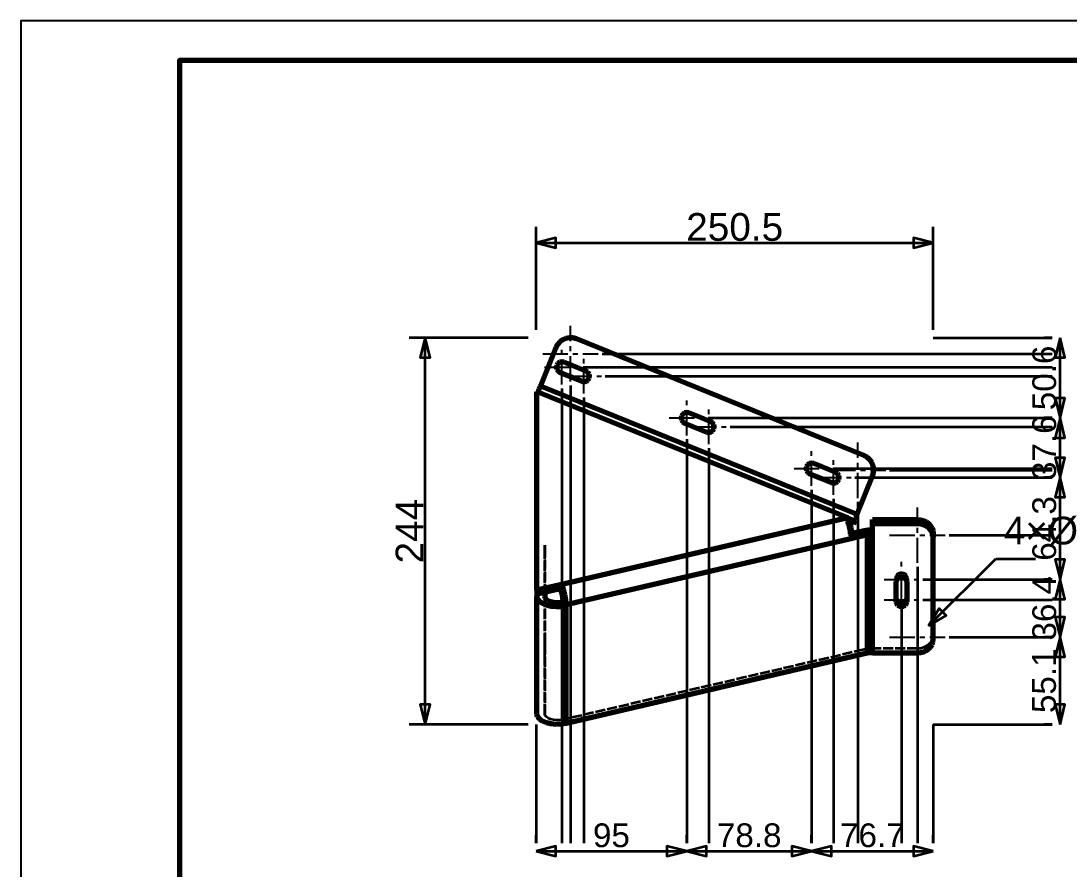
# Model space of a CAD drawing. Header units: millimetres. Extents: x 0 to 420, y 0 to 297.
# Drawn here: x 0 to 132.2, y 189.9 to 297 of the extents above; entities that cross this region are included whole.
import ezdxf
from ezdxf.enums import TextEntityAlignment as Align

# ---------------------------------------------------------------- set-up
doc = ezdxf.new("R2010")
doc.units = ezdxf.units.MM
doc.linetypes.add('CENTER', pattern=[5.08, 3.175, -0.635, 0.635, -0.635])
doc.linetypes.add('DASHED', pattern=[1.524, 1.27, -0.254])
doc.styles.add('GOST', font='Arial')

msp = doc.modelspace()

# ---------------------------------------------------------------- linework, layer by layer
at = {"color": 7, "lineweight": 35}
for p, q in [((65, 258), (65, 271)), ((115.1, 258), (115.1, 271)), ((65, 269), (115.1, 269)), ((64, 257), (49, 257)), ((51, 208.21), (51, 257)), ((115.1, 257), (130.1, 257)), ((130.1, 257), (129.1, 257)), ((131.1, 246.89), (131.1, 257)), ((73.33, 255), (130.1, 255)), ((70.95, 253.29), (130.1, 253.29)), ((73.73, 252.16), (130.1, 252.16)), ((68.25, 250.59), (68.25, 193.21)), ((69.33, 251), (69.33, 193.21)), ((71.03, 249.46), (71.03, 193.21)), ((86.7, 246.89), (130.1, 246.89)), ((130.1, 246.89), (129.1, 246.89)), ((130.1, 246.89), (129.1, 246.89)), ((131.1, 239.37), (131.1, 246.89)), ((89.48, 245.76), (130.1, 245.76)), ((84, 244.19), (84, 193.21)), ((86.78, 243.06), (86.78, 193.21)), ((102.45, 240.5), (130.1, 240.5)), ((105.23, 239.37), (130.1, 239.37)), ((109.6, 240.28), (130.1, 240.28)), ((130.1, 239.37), (129.1, 239.37)), ((130.1, 239.37), (129.1, 239.37)), ((131.1, 226.51), (131.1, 239.37)), ((99.75, 237.8), (99.75, 193.21)), ((102.53, 236.67), (102.53, 193.21)), ((105.6, 236.28), (105.6, 193.21)), ((117.1, 232.08), (130.1, 232.08)), ((114.51, 220.64), (123, 229.12)), ((123, 229.12), (128, 229.12)), ((113.1, 228.08), (113.1, 193.21)), ((113.8, 226.51), (130.1, 226.51)), ((130.1, 226.51), (129.1, 226.51)), ((130.1, 226.51), (129.1, 226.51)), ((131.1, 219.22), (131.1, 226.51)), ((111.1, 223.81), (111.1, 193.21)), ((113.8, 223.94), (130.1, 223.94)), ((111.1, 221.24), (111.1, 193.21)), ((117.1, 219.22), (130.1, 219.22)), ((130.1, 219.22), (129.1, 219.22)), ((130.1, 219.22), (129.1, 219.22)), ((131.1, 208.21), (131.1, 219.22)), ((113.1, 215.22), (113.1, 193.21)), ((64, 208.21), (49, 208.21)), ((65, 208.21), (65, 193.21)), ((115.1, 208.21), (115.1, 193.21)), ((115.1, 208.21), (130.1, 208.21)), ((130.1, 208.21), (129.1, 208.21)), ((65, 193.21), (65, 194.21)), ((84, 193.21), (84, 194.21)), ((84, 193.21), (84, 194.21)), ((99.75, 193.21), (99.75, 194.21)), ((99.75, 193.21), (99.75, 194.21)), ((115.1, 193.21), (115.1, 194.21)), ((65, 192.21), (84, 192.21)), ((84, 192.21), (99.75, 192.21)), ((99.75, 192.21), (115.1, 192.21))]:
    msp.add_line(p, q, dxfattribs=at)
at = {"color": 4, "linetype": 'CENTER', "lineweight": 25}
for p, q in [((69.33, 251.5), (69.33, 258.5)), ((68.25, 251.09), (68.25, 255.49)), ((65.83, 255), (72.83, 255)), ((71.03, 249.96), (71.03, 254.36)), ((66.05, 253.29), (70.45, 253.29)), ((68.83, 252.16), (73.23, 252.16)), ((84, 244.69), (84, 249.09)), ((86.78, 243.56), (86.78, 247.96)), ((81.8, 246.89), (86.2, 246.89)), ((84.58, 245.76), (88.98, 245.76)), ((105.6, 236.78), (105.6, 243.78)), ((99.75, 238.3), (99.75, 242.7)), ((102.53, 237.17), (102.53, 241.57)), ((97.55, 240.5), (101.95, 240.5)), ((100.33, 239.37), (104.73, 239.37)), ((102.1, 240.28), (109.1, 240.28)), ((113.1, 228.58), (113.1, 235.58)), ((109.6, 232.08), (116.6, 232.08)), ((111.1, 224.31), (111.1, 228.71)), ((108.9, 226.51), (113.3, 226.51)), ((111.1, 221.74), (111.1, 226.14)), ((108.9, 223.94), (113.3, 223.94)), ((113.1, 215.72), (113.1, 222.72)), ((109.6, 219.22), (116.6, 219.22))]:
    msp.add_line(p, q, dxfattribs=at)
at = {"color": 1, "lineweight": 70}
for p, q in [((68.35, 256.75), (67.99, 256.49)), ((68.76, 256.92), (68.35, 256.75)), ((69.21, 257), (68.76, 256.92)), ((69.65, 256.98), (69.21, 257)), ((70.08, 256.86), (69.65, 256.98)), ((106.35, 242.14), (70.08, 256.86)), ((67.48, 255.76), (65.53, 250.96)), ((67.69, 256.15), (67.48, 255.76)), ((67.99, 256.49), (67.69, 256.15)), ((67.98, 253.93), (67.75, 253.78)), ((68.24, 253.99), (67.98, 253.93)), ((68.51, 253.93), (68.24, 253.99)), ((71.29, 252.81), (68.51, 253.93)), ((67.6, 253.55), (67.55, 253.28)), ((67.55, 253.28), (67.6, 253.01)), ((67.75, 253.78), (67.6, 253.55)), ((67.6, 253.01), (67.76, 252.79)), ((67.76, 252.79), (67.99, 252.64)), ((67.99, 252.64), (70.77, 251.51)), ((71.52, 252.66), (71.29, 252.81)), ((71.67, 252.43), (71.52, 252.66)), ((70.77, 251.51), (71.03, 251.46)), ((71.03, 251.46), (71.3, 251.51)), ((71.3, 251.51), (71.53, 251.67)), ((71.53, 251.67), (71.68, 251.89)), ((71.73, 252.16), (71.67, 252.43)), ((71.68, 251.89), (71.73, 252.16)), ((65.1, 225.13), (65.1, 250.2)), ((65.21, 250.16), (65.1, 250.2)), ((65.23, 250.21), (65.21, 250.16)), ((104.34, 234.27), (65.21, 250.16)), ((65.25, 250.26), (65.23, 250.21)), ((65.27, 250.31), (65.25, 250.26)), ((65.29, 250.37), (65.27, 250.31)), ((65.31, 250.43), (65.29, 250.37)), ((65.34, 250.48), (65.31, 250.43)), ((65.36, 250.54), (65.34, 250.48)), ((65.38, 250.6), (65.36, 250.54)), ((65.41, 250.66), (65.38, 250.6)), ((65.43, 250.72), (65.41, 250.66)), ((65.46, 250.78), (65.43, 250.72)), ((65.48, 250.84), (65.46, 250.78)), ((65.51, 250.9), (65.48, 250.84)), ((65.53, 250.96), (65.51, 250.9)), ((65.53, 250.96), (105.51, 234.73)), ((65.1, 249.89), (65, 249.65)), ((65, 249.65), (65.1, 249.61)), ((83.5, 247.38), (83.35, 247.15)), ((83.73, 247.54), (83.5, 247.38)), ((84, 247.59), (83.73, 247.54)), ((84.26, 247.54), (84, 247.59)), ((87.04, 246.41), (84.26, 247.54)), ((83.35, 247.15), (83.3, 246.89)), ((83.3, 246.89), (83.36, 246.62)), ((83.36, 246.62), (83.51, 246.39)), ((83.51, 246.39), (83.74, 246.24)), ((83.74, 246.24), (86.52, 245.11)), ((87.27, 246.26), (87.04, 246.41)), ((87.43, 246.04), (87.27, 246.26)), ((87.48, 245.77), (87.43, 246.04)), ((86.52, 245.11), (86.79, 245.06)), ((86.79, 245.06), (87.05, 245.12)), ((87.05, 245.12), (87.28, 245.27)), ((87.28, 245.27), (87.43, 245.5)), ((87.43, 245.5), (87.48, 245.77)), ((106.75, 241.92), (106.35, 242.14)), ((99.1, 240.76), (99.05, 240.49)), ((99.25, 240.99), (99.1, 240.76)), ((99.48, 241.14), (99.25, 240.99)), ((99.75, 241.2), (99.48, 241.14)), ((100.02, 241.15), (99.75, 241.2)), ((102.8, 240.02), (100.02, 241.15)), ((107.08, 241.63), (106.75, 241.92)), ((107.34, 241.26), (107.08, 241.63)), ((107.52, 240.85), (107.34, 241.26)), ((107.6, 240.41), (107.52, 240.85)), ((99.05, 240.49), (99.11, 240.22)), ((99.11, 240.22), (99.26, 240)), ((99.26, 240), (99.49, 239.85)), ((99.49, 239.85), (102.27, 238.72)), ((103.02, 239.87), (102.8, 240.02)), ((103.18, 239.64), (103.02, 239.87)), ((103.23, 239.37), (103.18, 239.64)), ((103.18, 239.11), (103.23, 239.37)), ((105.51, 234.73), (107.45, 239.53)), ((107.45, 239.53), (107.57, 239.96)), ((107.57, 239.96), (107.6, 240.41)), ((102.27, 238.72), (102.54, 238.67)), ((102.54, 238.67), (102.8, 238.72)), ((102.8, 238.72), (103.03, 238.88)), ((103.03, 238.88), (103.18, 239.11)), ((104.34, 234.27), (68.23, 225.86)), ((104.56, 233.67), (104.34, 234.27)), ((104.34, 234.27), (105.18, 233.93)), ((105.25, 234.09), (105.22, 234.03)), ((105.27, 234.14), (105.25, 234.09)), ((105.29, 234.2), (105.27, 234.14)), ((105.31, 234.26), (105.29, 234.2)), ((105.34, 234.31), (105.31, 234.26)), ((105.36, 234.37), (105.34, 234.31)), ((105.38, 234.43), (105.36, 234.37)), ((105.41, 234.49), (105.38, 234.43)), ((105.43, 234.55), (105.41, 234.49)), ((105.46, 234.61), (105.43, 234.55)), ((105.48, 234.67), (105.46, 234.61)), ((105.51, 234.73), (105.48, 234.67)), ((104.73, 233.01), (104.56, 233.67)), ((104.59, 233.58), (104.98, 233.42)), ((104.84, 232.35), (104.73, 233.01)), ((105.18, 233.93), (104.98, 233.42)), ((105.2, 233.98), (105.18, 233.93)), ((105.22, 234.03), (105.2, 233.98)), ((106.9, 232.74), (106.37, 232.65)), ((107.44, 232.77), (106.9, 232.74)), ((107.44, 233.54), (107.44, 234.05)), ((107.44, 234.05), (113.1, 234.05)), ((107.44, 232.25), (107.44, 233.54)), ((113.1, 233.54), (107.44, 233.54)), ((113.1, 234.05), (113.49, 234.02)), ((113.1, 233.54), (113.1, 234.05)), ((113.49, 233.51), (113.1, 233.54)), ((113.49, 234.02), (113.86, 233.92)), ((113.86, 233.41), (113.49, 233.51)), ((113.86, 233.92), (114.21, 233.76)), ((114.21, 233.25), (113.86, 233.41)), ((114.21, 233.76), (114.51, 233.55)), ((114.51, 233.04), (114.21, 233.25)), ((114.51, 233.55), (114.76, 233.29)), ((114.76, 232.78), (114.51, 233.04)), ((114.76, 233.29), (114.95, 233)), ((114.95, 232.48), (114.76, 232.78)), ((114.95, 233), (115.06, 232.67)), ((68.77, 223.32), (104.87, 231.73)), ((106.37, 232.65), (104.84, 232.29)), ((104.87, 231.73), (104.84, 232.35)), ((104.87, 231.73), (106.78, 232.18)), ((106.78, 232.18), (107.11, 232.23)), ((106.78, 232.18), (106.78, 217.18)), ((107.11, 232.23), (107.44, 232.25)), ((107.44, 217.25), (107.44, 232.25)), ((115.06, 232.16), (114.95, 232.48)), ((115.06, 232.67), (115.1, 232.34)), ((115.1, 231.82), (115.06, 232.16)), ((115.1, 232.34), (115.1, 231.82)), ((115.1, 218.97), (115.1, 231.82)), ((110.45, 226.48), (110.4, 226.25)), ((110.4, 226.25), (110.4, 223.68)), ((110.6, 226.68), (110.45, 226.48)), ((110.83, 226.81), (110.6, 226.68)), ((111.1, 226.85), (110.83, 226.81)), ((111.37, 226.81), (111.1, 226.85)), ((111.59, 226.68), (111.37, 226.81)), ((111.74, 226.48), (111.59, 226.68)), ((111.8, 226.25), (111.74, 226.48)), ((111.8, 223.68), (111.8, 226.25)), ((68.23, 225.86), (65.1, 225.13)), ((65.1, 224.67), (68.03, 225.35)), ((65.1, 225.13), (65.1, 224.67)), ((66.1, 224.9), (66.1, 224.37)), ((68.03, 225.35), (68.23, 225.86)), ((68.03, 225.35), (68.16, 224.98)), ((68.16, 224.98), (68.27, 224.58)), ((68.46, 225.25), (68.23, 225.86)), ((68.63, 224.6), (68.46, 225.25)), ((65.1, 224.67), (65.1, 224.37)), ((65.1, 209.54), (65.1, 224.37)), ((65.12, 224.21), (65.1, 224.37)), ((65.18, 224.04), (65.12, 224.21)), ((65.28, 223.88), (65.18, 224.04)), ((65.42, 223.73), (65.28, 223.88)), ((65.79, 223.46), (65.42, 223.73)), ((66.15, 224.17), (66.1, 224.37)), ((66.29, 223.98), (66.15, 224.17)), ((66.53, 223.81), (66.29, 223.98)), ((66.83, 223.68), (66.53, 223.81)), ((67.19, 223.59), (66.83, 223.68)), ((67.58, 223.55), (67.19, 223.59)), ((67.98, 223.56), (67.58, 223.55)), ((68.36, 223.62), (67.98, 223.56)), ((68.27, 224.58), (68.34, 224.17)), ((68.34, 224.17), (68.36, 223.79)), ((68.36, 223.79), (68.36, 223.62)), ((68.77, 223.15), (68.36, 223.62)), ((68.73, 223.94), (68.63, 224.6)), ((68.77, 223.32), (68.73, 223.94)), ((110.45, 223.97), (110.4, 224.2)), ((110.4, 223.68), (110.45, 223.45)), ((110.6, 223.77), (110.45, 223.97)), ((110.83, 223.64), (110.6, 223.77)), ((111.1, 223.6), (110.83, 223.64)), ((111.37, 223.64), (111.1, 223.6)), ((111.59, 223.77), (111.37, 223.64)), ((111.74, 223.97), (111.59, 223.77)), ((111.8, 224.2), (111.74, 223.97)), ((111.74, 223.45), (111.8, 223.68)), ((66.29, 223.25), (65.79, 223.46)), ((66.87, 223.1), (66.29, 223.25)), ((67.51, 223.04), (66.87, 223.1)), ((68.15, 223.05), (67.51, 223.04)), ((68.77, 223.15), (68.15, 223.05)), ((68.77, 223.15), (68.77, 223.32)), ((68.77, 208.32), (68.77, 223.15)), ((110.45, 223.45), (110.6, 223.26)), ((110.6, 223.26), (110.83, 223.13)), ((110.83, 223.13), (111.1, 223.08)), ((111.1, 223.08), (111.37, 223.13)), ((111.37, 223.13), (111.59, 223.26)), ((111.59, 223.26), (111.74, 223.45)), ((65.1, 218.63), (65.1, 218.63)), ((114.76, 218.01), (114.95, 218.31)), ((114.95, 218.31), (115.06, 218.63)), ((115.06, 218.63), (115.1, 218.97)), ((65.1, 217.23), (65.1, 217.23)), ((106.78, 217.18), (68.77, 208.32)), ((107.11, 217.23), (106.78, 217.18)), ((107.44, 217.25), (107.11, 217.23)), ((107.44, 217.25), (113.1, 217.25)), ((113.1, 217.25), (113.49, 217.29)), ((113.49, 217.29), (113.86, 217.38)), ((113.86, 217.38), (114.21, 217.54)), ((114.21, 217.54), (114.51, 217.75)), ((114.51, 217.75), (114.76, 218.01)), ((65.12, 209.38), (65.1, 209.54)), ((65.18, 209.21), (65.12, 209.38)), ((65.28, 209.05), (65.18, 209.21)), ((65.42, 208.9), (65.28, 209.05)), ((65.79, 208.63), (65.42, 208.9)), ((66.29, 208.42), (65.79, 208.63)), ((66.87, 208.27), (66.29, 208.42)), ((67.51, 208.21), (66.87, 208.27)), ((68.15, 208.22), (67.51, 208.21)), ((68.77, 208.32), (68.15, 208.22))]:
    msp.add_line(p, q, dxfattribs=at)
at = {"color": 5, "linetype": 'DASHED', "lineweight": 35}
for p, q in [((67.99, 256.49), (68.35, 256.75)), ((68.35, 256.75), (68.76, 256.92)), ((68.76, 256.92), (69.21, 257)), ((69.21, 257), (69.65, 256.98)), ((69.65, 256.98), (70.08, 256.86)), ((70.08, 256.86), (106.35, 242.14)), ((67.48, 255.76), (65.53, 250.96)), ((67.48, 255.76), (67.69, 256.15)), ((67.69, 256.15), (67.99, 256.49)), ((67.75, 253.78), (67.98, 253.93)), ((67.98, 253.93), (68.24, 253.99)), ((68.24, 253.99), (68.51, 253.93)), ((68.51, 253.93), (71.29, 252.81)), ((67.55, 253.28), (67.6, 253.55)), ((67.6, 253.01), (67.55, 253.28)), ((67.6, 253.55), (67.75, 253.78)), ((67.76, 252.79), (67.6, 253.01)), ((67.99, 252.64), (67.76, 252.79)), ((70.77, 251.51), (67.99, 252.64)), ((71.29, 252.81), (71.52, 252.66)), ((71.52, 252.66), (71.67, 252.43)), ((71.03, 251.46), (70.77, 251.51)), ((71.3, 251.51), (71.03, 251.46)), ((71.53, 251.67), (71.3, 251.51)), ((71.68, 251.89), (71.53, 251.67)), ((71.67, 252.43), (71.73, 252.16)), ((71.73, 252.16), (71.68, 251.89)), ((65.1, 250.2), (65.1, 249.89)), ((65.1, 249.89), (65.21, 250.16)), ((65.1, 249.91), (65.14, 250)), ((65.14, 250), (65.18, 250.09)), ((65.18, 250.09), (65.22, 250.18)), ((65.22, 250.18), (65.25, 250.27)), ((65.25, 250.27), (65.29, 250.37)), ((65.29, 250.37), (65.33, 250.47)), ((65.33, 250.47), (65.37, 250.56)), ((65.37, 250.56), (65.41, 250.66)), ((65.41, 250.66), (65.45, 250.76)), ((65.45, 250.76), (65.49, 250.86)), ((65.49, 250.86), (65.53, 250.96)), ((65, 249.65), (65.03, 249.73)), ((65.03, 249.73), (65.07, 249.82)), ((65.07, 249.82), (65.1, 249.91)), ((65.1, 249.89), (65.1, 249.61)), ((65.1, 249.61), (65.1, 224.67)), ((83.35, 247.15), (83.5, 247.38)), ((83.5, 247.38), (83.73, 247.54)), ((83.73, 247.54), (84, 247.59)), ((84, 247.59), (84.26, 247.54)), ((84.26, 247.54), (87.04, 246.41)), ((83.3, 246.89), (83.35, 247.15)), ((83.36, 246.62), (83.3, 246.89)), ((83.51, 246.39), (83.36, 246.62)), ((83.74, 246.24), (83.51, 246.39)), ((86.52, 245.11), (83.74, 246.24)), ((87.04, 246.41), (87.27, 246.26)), ((87.27, 246.26), (87.43, 246.04)), ((87.43, 246.04), (87.48, 245.77)), ((86.79, 245.06), (86.52, 245.11)), ((87.05, 245.12), (86.79, 245.06)), ((87.28, 245.27), (87.05, 245.12)), ((87.43, 245.5), (87.28, 245.27)), ((87.48, 245.77), (87.43, 245.5)), ((106.35, 242.14), (106.75, 241.92)), ((99.05, 240.49), (99.1, 240.76)), ((99.1, 240.76), (99.25, 240.99)), ((99.25, 240.99), (99.48, 241.14)), ((99.48, 241.14), (99.75, 241.2)), ((99.75, 241.2), (100.02, 241.15)), ((100.02, 241.15), (102.8, 240.02)), ((106.75, 241.92), (107.08, 241.63)), ((107.08, 241.63), (107.34, 241.26)), ((107.34, 241.26), (107.52, 240.85)), ((107.52, 240.85), (107.6, 240.41)), ((99.11, 240.22), (99.05, 240.49)), ((99.26, 240), (99.11, 240.22)), ((99.49, 239.85), (99.26, 240)), ((102.27, 238.72), (99.49, 239.85)), ((102.8, 240.02), (103.02, 239.87)), ((103.02, 239.87), (103.18, 239.64)), ((103.18, 239.64), (103.23, 239.37)), ((103.23, 239.37), (103.18, 239.11)), ((107.45, 239.53), (105.51, 234.73)), ((107.57, 239.96), (107.45, 239.53)), ((107.6, 240.41), (107.57, 239.96)), ((102.54, 238.67), (102.27, 238.72)), ((102.8, 238.72), (102.54, 238.67)), ((103.03, 238.88), (102.8, 238.72)), ((103.18, 239.11), (103.03, 238.88)), ((104.34, 234.27), (104.13, 233.77)), ((105.23, 234.05), (105.27, 234.14)), ((105.27, 234.14), (105.31, 234.24)), ((105.31, 234.24), (105.35, 234.34)), ((105.35, 234.34), (105.39, 234.43)), ((105.39, 234.43), (105.43, 234.53)), ((105.43, 234.53), (105.47, 234.63)), ((105.47, 234.63), (105.51, 234.73)), ((104.13, 233.77), (104.27, 233.39)), ((104.13, 233.77), (104.59, 233.58)), ((104.27, 233.39), (104.37, 232.99)), ((104.37, 232.99), (104.44, 232.58)), ((104.98, 233.42), (105.01, 233.51)), ((105.01, 233.51), (105.04, 233.59)), ((105.04, 233.59), (105.08, 233.68)), ((105.08, 233.68), (105.12, 233.77)), ((105.12, 233.77), (105.15, 233.86)), ((105.15, 233.86), (105.19, 233.95)), ((105.19, 233.95), (105.23, 234.05)), ((107.44, 234.05), (107.44, 232.77)), ((107.44, 232.77), (107.44, 232.25)), ((104.44, 232.58), (104.46, 232.2)), ((104.84, 232.29), (104.46, 232.2)), ((104.46, 232.2), (104.87, 231.73)), ((115.1, 232.34), (115.1, 219.48)), ((65.1, 230.81), (65.1, 230.82)), ((65.1, 230.82), (65.1, 230.82)), ((65.1, 230.82), (65.1, 230.82)), ((65.1, 230.82), (65.1, 230.82)), ((65.1, 230.82), (65.1, 230.8)), ((65.1, 230.8), (65.1, 230.81)), ((65.1, 230.79), (65.1, 230.8)), ((65.1, 230.8), (65.1, 230.77)), ((65.1, 230.77), (65.1, 230.79)), ((65.1, 230.75), (65.1, 230.77)), ((65.1, 230.77), (65.1, 230.74)), ((65.1, 230.73), (65.1, 230.75)), ((65.1, 230.74), (65.1, 230.69)), ((65.1, 230.7), (65.1, 230.73)), ((65.1, 230.68), (65.1, 230.7)), ((65.1, 230.69), (65.1, 230.63)), ((65.1, 230.64), (65.1, 230.68)), ((65.1, 230.61), (65.1, 230.64)), ((65.1, 230.63), (65.1, 230.56)), ((65.1, 230.58), (65.1, 230.61)), ((65.1, 230.54), (65.1, 230.58)), ((65.1, 230.56), (65.1, 230.49)), ((65.1, 230.54), (65.1, 224.67)), ((65.1, 230.49), (65.1, 230.4)), ((65.1, 230.4), (65.1, 230.31)), ((65.1, 230.31), (65.1, 230.2)), ((65.1, 230.2), (65.1, 230.09)), ((65.1, 230.09), (65.1, 229.98)), ((66.1, 230.8), (66.1, 230.82)), ((66.1, 230.82), (66.1, 230.82)), ((66.1, 230.82), (66.1, 230.82)), ((66.1, 230.82), (66.1, 230.82)), ((66.1, 230.82), (66.1, 230.81)), ((66.1, 230.81), (66.1, 230.8)), ((66.1, 230.77), (66.1, 230.8)), ((66.1, 230.8), (66.1, 230.79)), ((66.1, 230.79), (66.1, 230.77)), ((66.1, 230.74), (66.1, 230.77)), ((66.1, 230.77), (66.1, 230.75)), ((66.1, 230.75), (66.1, 230.73)), ((66.1, 230.69), (66.1, 230.74)), ((66.1, 230.73), (66.1, 230.7)), ((66.1, 230.7), (66.1, 230.68)), ((66.1, 230.63), (66.1, 230.69)), ((66.1, 230.68), (66.1, 230.64)), ((66.1, 230.64), (66.1, 230.61)), ((66.1, 230.56), (66.1, 230.63)), ((66.1, 230.61), (66.1, 230.58)), ((66.1, 230.58), (66.1, 230.54)), ((66.1, 230.49), (66.1, 230.56)), ((66.1, 230.54), (66.1, 224.9)), ((66.1, 230.4), (66.1, 230.49)), ((66.1, 230.31), (66.1, 230.4)), ((66.1, 230.2), (66.1, 230.31)), ((66.1, 230.09), (66.1, 230.2)), ((66.1, 229.98), (66.1, 230.09)), ((65.1, 229.98), (65.1, 229.85)), ((65.1, 218.45), (65.1, 229.85)), ((66.1, 229.85), (66.1, 229.98)), ((66.1, 218.45), (66.1, 229.85)), ((110.4, 226.77), (110.45, 227)), ((110.4, 226.77), (110.4, 226.25)), ((110.4, 224.2), (110.4, 226.77)), ((110.45, 227), (110.6, 227.19)), ((110.6, 227.19), (110.83, 227.32)), ((110.83, 227.32), (111.1, 227.37)), ((111.1, 227.37), (111.37, 227.32)), ((111.37, 227.32), (111.59, 227.19)), ((111.59, 227.19), (111.74, 227)), ((111.74, 227), (111.8, 226.77)), ((111.8, 226.77), (111.8, 226.25)), ((111.8, 226.77), (111.8, 224.2)), ((66.1, 224.37), (66.1, 209.54)), ((110.4, 224.2), (110.4, 223.68)), ((111.8, 224.2), (111.8, 223.68)), ((65.1, 218.62), (65.1, 218.63)), ((65.1, 218.63), (65.1, 218.61)), ((65.1, 218.6), (65.1, 218.62)), ((65.1, 218.61), (65.1, 218.56)), ((65.1, 218.56), (65.1, 218.6)), ((65.1, 218.51), (65.1, 218.56)), ((65.1, 218.56), (65.1, 218.48)), ((65.1, 218.44), (65.1, 218.51)), ((65.1, 218.48), (65.1, 218.37)), ((65.1, 218.45), (65.1, 218.25)), ((65.1, 218.36), (65.1, 218.44)), ((65.1, 218.37), (65.1, 218.24)), ((65.1, 218.28), (65.1, 218.36)), ((65.1, 218.18), (65.1, 218.28)), ((65.1, 218.25), (65.1, 218.04)), ((65.1, 218.24), (65.1, 218.09)), ((66.1, 218.61), (66.1, 218.63)), ((66.1, 218.63), (66.1, 218.62)), ((66.1, 218.62), (66.1, 218.6)), ((66.1, 218.56), (66.1, 218.61)), ((66.1, 218.6), (66.1, 218.56)), ((66.1, 218.48), (66.1, 218.56)), ((66.1, 218.56), (66.1, 218.51)), ((66.1, 218.51), (66.1, 218.44)), ((66.1, 218.37), (66.1, 218.48)), ((66.1, 218.25), (66.1, 218.45)), ((66.1, 218.44), (66.1, 218.36)), ((66.1, 218.24), (66.1, 218.37)), ((66.1, 218.36), (66.1, 218.28)), ((66.1, 218.28), (66.1, 218.18)), ((66.1, 218.04), (66.1, 218.25)), ((66.1, 218.09), (66.1, 218.24)), ((114.51, 218.27), (114.21, 218.06)), ((114.76, 218.53), (114.51, 218.27)), ((114.95, 218.83), (114.76, 218.53)), ((115.06, 219.15), (114.95, 218.83)), ((115.1, 219.48), (115.06, 219.15)), ((115.1, 218.97), (115.1, 219.48)), ((65.1, 218.08), (65.1, 218.18)), ((65.1, 218.09), (65.1, 217.93)), ((65.1, 217.98), (65.1, 218.08)), ((65.1, 218.04), (65.1, 217.83)), ((65.1, 217.87), (65.1, 217.98)), ((65.1, 217.93), (65.1, 217.78)), ((65.1, 217.77), (65.1, 217.87)), ((65.1, 217.83), (65.1, 217.61)), ((65.1, 217.78), (65.1, 217.63)), ((65.1, 217.67), (65.1, 217.77)), ((65.1, 217.57), (65.1, 217.67)), ((65.1, 217.63), (65.1, 217.5)), ((65.1, 217.61), (65.1, 217.38)), ((65.1, 217.53), (65.1, 217.57)), ((65.1, 217.49), (65.1, 217.53)), ((65.1, 217.5), (65.1, 217.38)), ((65.1, 217.45), (65.1, 217.49)), ((65.1, 217.41), (65.1, 217.45)), ((65.1, 217.38), (65.1, 217.41)), ((65.1, 217.38), (65.1, 217.16)), ((65.1, 217.38), (65.1, 217.3)), ((65.1, 217.35), (65.1, 217.38)), ((65.1, 217.32), (65.1, 217.35)), ((65.1, 217.3), (65.1, 217.32)), ((65.1, 217.3), (65.1, 217.25)), ((65.1, 217.28), (65.1, 217.3)), ((65.1, 217.26), (65.1, 217.28)), ((65.1, 217.25), (65.1, 217.26)), ((65.1, 217.25), (65.1, 217.23)), ((65.1, 217.24), (65.1, 217.25)), ((65.1, 217.23), (65.1, 217.24)), ((65.1, 217.23), (65.1, 217.23)), ((65.1, 217.16), (65.1, 216.94)), ((65.1, 216.94), (65.1, 216.72)), ((66.1, 218.18), (66.1, 218.08)), ((66.1, 217.93), (66.1, 218.09)), ((66.1, 218.08), (66.1, 217.98)), ((66.1, 217.83), (66.1, 218.04)), ((66.1, 217.98), (66.1, 217.87)), ((66.1, 217.78), (66.1, 217.93)), ((66.1, 217.87), (66.1, 217.77)), ((66.1, 217.61), (66.1, 217.83)), ((66.1, 217.63), (66.1, 217.78)), ((66.1, 217.77), (66.1, 217.67)), ((66.1, 217.67), (66.1, 217.57)), ((66.1, 217.5), (66.1, 217.63)), ((66.1, 217.38), (66.1, 217.61)), ((66.1, 217.57), (66.1, 217.53)), ((66.1, 217.53), (66.1, 217.49)), ((66.1, 217.38), (66.1, 217.5)), ((66.1, 217.49), (66.1, 217.45)), ((66.1, 217.45), (66.1, 217.41)), ((66.1, 217.41), (66.1, 217.38)), ((66.1, 217.16), (66.1, 217.38)), ((66.1, 217.38), (66.1, 217.35)), ((66.1, 217.3), (66.1, 217.38)), ((66.1, 217.35), (66.1, 217.32)), ((66.1, 217.32), (66.1, 217.3)), ((66.1, 217.3), (66.1, 217.28)), ((66.1, 217.25), (66.1, 217.3)), ((66.1, 217.28), (66.1, 217.26)), ((66.1, 217.26), (66.1, 217.25)), ((66.1, 217.25), (66.1, 217.24)), ((66.1, 217.23), (66.1, 217.25)), ((66.1, 217.24), (66.1, 217.23)), ((66.1, 217.23), (66.1, 217.23)), ((66.1, 216.94), (66.1, 217.16)), ((66.1, 216.72), (66.1, 216.94)), ((106.37, 217.65), (68.36, 208.79)), ((106.9, 217.74), (106.37, 217.65)), ((107.44, 217.77), (106.9, 217.74)), ((113.1, 217.77), (107.44, 217.77)), ((113.49, 217.8), (113.1, 217.77)), ((113.86, 217.9), (113.49, 217.8)), ((114.21, 218.06), (113.86, 217.9)), ((65.1, 216.72), (65.1, 216.52)), ((65.1, 216.52), (65.1, 216.32)), ((65.1, 216.32), (65.1, 216.14)), ((65.1, 216.14), (65.1, 215.98)), ((65.1, 215.98), (65.1, 215.83)), ((65.1, 215.83), (65.1, 215.71)), ((65.1, 215.71), (65.1, 209.54)), ((66.1, 216.52), (66.1, 216.72)), ((66.1, 216.32), (66.1, 216.52)), ((66.1, 216.14), (66.1, 216.32)), ((66.1, 215.98), (66.1, 216.14)), ((66.1, 215.83), (66.1, 215.98)), ((66.1, 215.71), (66.1, 215.83)), ((66.1, 209.54), (66.1, 215.71)), ((66.15, 209.34), (66.1, 209.54)), ((66.29, 209.15), (66.15, 209.34)), ((66.53, 208.98), (66.29, 209.15)), ((66.83, 208.85), (66.53, 208.98)), ((67.19, 208.76), (66.83, 208.85)), ((67.58, 208.72), (67.19, 208.76)), ((67.98, 208.73), (67.58, 208.72)), ((68.36, 208.79), (67.98, 208.73))]:
    msp.add_line(p, q, dxfattribs=at)
at = {"color": 7, "lineweight": 25}
msp.add_lwpolyline([(0, 0), (420, 0), (420, 297), (0, 297)], close=True, dxfattribs=at)
at = {"color": 7, "lineweight": 70}
msp.add_lwpolyline([(20, 5), (415, 5), (415, 292), (20, 292)], close=True, dxfattribs=at)
at = {"color": 7, "lineweight": 35}
for points in [[(65, 269), (67.5, 268.38), (67.5, 269.62)], [(115.1, 269), (112.6, 269.62), (112.6, 268.38)], [(51, 257), (50.38, 254.5), (51.63, 254.5)], [(131.1, 257), (130.47, 254.5), (131.72, 254.5)], [(131.1, 246.89), (131.72, 249.39), (130.47, 249.39)], [(131.1, 246.89), (130.47, 244.39), (131.72, 244.39)], [(131.1, 239.37), (131.72, 241.87), (130.47, 241.87)], [(131.1, 239.37), (130.47, 236.87), (131.72, 236.87)], [(131.1, 226.51), (131.72, 229.01), (130.47, 229.01)], [(131.1, 226.51), (130.47, 224.01), (131.72, 224.01)], [(114.51, 220.64), (116.72, 221.96), (115.84, 222.85)], [(131.1, 219.22), (131.72, 221.72), (130.47, 221.72)], [(131.1, 219.22), (130.47, 216.72), (131.72, 216.72)], [(51, 208.21), (51.63, 210.71), (50.38, 210.71)], [(131.1, 208.21), (131.72, 210.71), (130.47, 210.71)], [(65, 192.21), (67.5, 191.58), (67.5, 192.83)], [(84, 192.21), (81.5, 192.83), (81.5, 191.58)], [(84, 192.21), (86.5, 191.58), (86.5, 192.83)], [(99.75, 192.21), (97.25, 192.83), (97.25, 191.58)], [(99.75, 192.21), (102.25, 191.58), (102.25, 192.83)], [(115.1, 192.21), (112.6, 192.83), (112.6, 191.58)]]:
    msp.add_lwpolyline(points, close=True, dxfattribs=at)

# ---------------------------------------------------------------- texts
at = {"color": 7, "style": 'GOST'}
for s, height, p in [('250.5', 3.5, (90.05, 271)), ('95', 3, (74.5, 194.21)), ('78.8', 3, (91.88, 194.21)), ('76.7', 3, (107.42, 194.21))]:
    msp.add_text(s, height=height, dxfattribs=at).set_placement(p, align=Align.MIDDLE)
for s, height, p in [('50.6', 3, (129.1, 251.94)), ('37.6', 3, (129.1, 243.13)), ('64.3', 3, (129.1, 232.94)), ('244', 3.5, (49, 232.6)), ('36.4', 3, (129.1, 222.87)), ('55.1', 3, (129.1, 213.71))]:
    msp.add_text(s, height=height, rotation=90, dxfattribs=at).set_placement(p, align=Align.MIDDLE)
msp.add_text('4×Ø20', height=3.5, dxfattribs=at).set_placement((124, 230.92))

doc.saveas('drawing.dxf')
